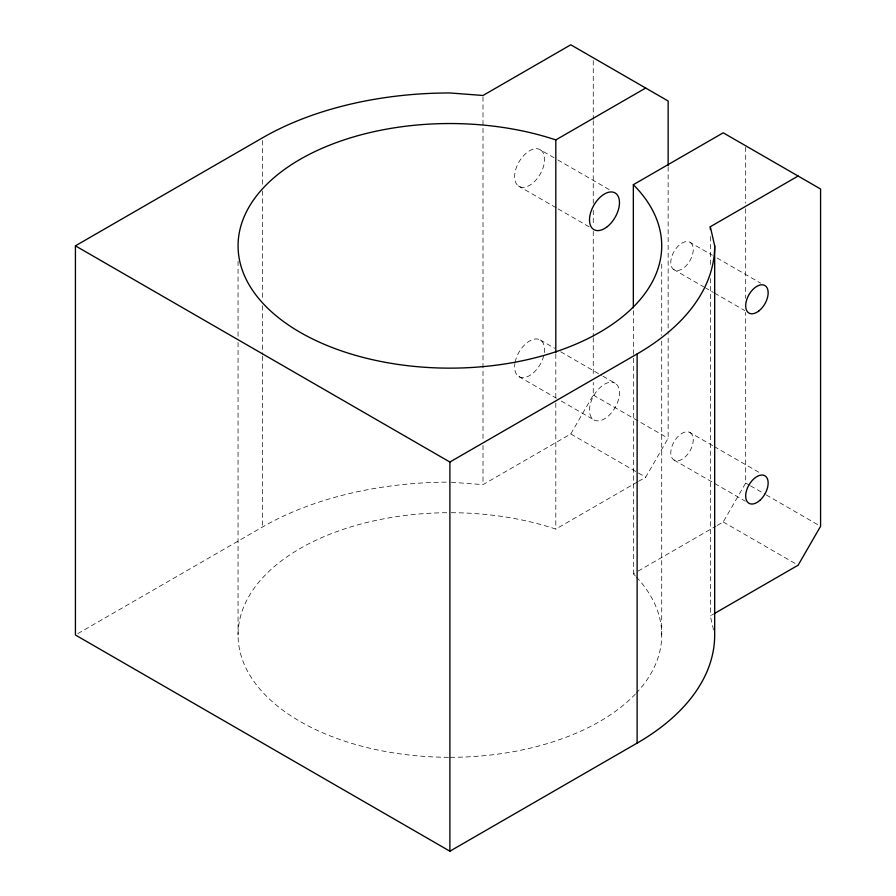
<?xml version="1.0" encoding="UTF-8"?>
<svg xmlns="http://www.w3.org/2000/svg" width="896" height="896" viewBox="0 0 896 896"><rect width="100%" height="100%" fill="white"/><g stroke="black" fill="none" stroke-linecap="round" stroke-linejoin="round"><path stroke-width="0.67" stroke-dasharray="4.48 3.36" d="M451.27 482.227L483 484.646L570.786 433.966L593.253 395.046L593.253 382.446M638.49 481.354L645.68 477.198L668.147 438.29L668.147 334.723M717.226 525.426L723.218 521.965L745.685 483.045L745.685 312.312M77.84 633.606L262.662 526.904A264.79 152.88 0 0 1 449.893 482.126M451.259 512.702A211.837 122.304 0 0 1 555.811 529.088L637.291 482.048M635.421 575.982A211.837 122.304 0 0 0 633.338 573.854L636.933 571.782M638.131 571.088L716.027 526.12M713.518 629.91L710.326 615.888L713.933 613.805M540.904 150.17A21.179 12.23 -60 0 1 532.448 183.366A21.179 12.23 -60 0 1 515.435 170.565A21.179 12.23 -60 0 1 540.904 150.17L556.606 159.23M557.816 159.925L610.971 190.613M690.592 242.693A15.893 9.173 -60 0 1 684.04 267.635A15.893 9.173 -60 0 1 671.44 257.779A15.893 9.173 -60 0 1 690.592 242.693L712.331 255.248M717.158 258.037L760.648 283.147M673.456 269.382L703.662 286.81M704.872 287.515L713.328 292.398M714.526 293.093L744.733 310.531M518.28 185.898L556.942 208.219M558.141 208.914L589.557 227.046M540.187 339.942L554.68 348.309M560.717 351.803L601.787 375.514M602.997 376.208L615.082 383.186A21.179 12.23 -60 0 1 608.362 416.002A21.179 12.23 -60 0 1 590.016 405.406A21.179 12.23 -60 0 1 615.082 383.186M689.965 432.533A15.893 9.173 -60 0 1 684.936 457.15A15.893 9.173 -60 0 1 671.171 449.198A15.893 9.173 -60 0 1 689.965 432.533L712.914 445.782M714.123 446.488L761.242 473.682M593.253 395.046L668.147 438.29M745.685 483.045L749.302 485.139M750.512 485.834L765.016 494.211M766.214 494.906L820.579 526.288M674.083 460.051L745.349 501.2M519.008 376.634L556.45 398.261M561.277 401.05L593.891 419.877M570.786 433.966L637.224 472.315M638.434 473.021L645.68 477.198M723.218 521.965L798.112 565.208M745.685 147.179L745.685 203.157M745.685 208.757L745.685 298.323M710.326 236.522L710.326 265.922M710.326 278.522L710.326 615.888M668.147 166.79L668.147 333.323M661.718 264.04L661.718 335.429M661.718 341.029L661.718 635.006M633.338 310.677L633.338 356.877M633.338 358.277L633.338 573.854M593.253 60.57L593.253 119.347M593.253 120.747L593.253 203.314M593.253 210.314L593.253 225.714M593.253 231.302L593.253 336.269M593.253 337.669L593.253 376.846M555.811 354.11L555.811 401.699M555.811 403.099L555.811 529.088M483 96.88L483 439.846M483 445.446L483 484.646M262.662 140.538L262.662 185.338M262.662 190.938L262.662 300.126M262.662 305.726L262.662 354.726M262.662 356.126L262.662 526.904M238.056 261.24L238.056 336.829M238.056 342.429L238.056 635.006M636.44 577.058A211.837 122.304 0 0 1 636.44 692.955M635.421 694.03A211.837 122.304 0 0 1 449.893 757.299M448.515 757.299A211.837 122.304 0 0 1 238.056 634.603A211.837 122.304 0 0 1 449.893 512.702M515.122 362.163A21.179 12.23 -60 0 1 539.952 339.819A21.179 12.23 -60 0 1 534.094 372.187A21.179 12.23 -60 0 1 514.909 363.395"/><path stroke-width="1.34" d="M798.112 176.042L710.326 226.722L714.683 245.84L714.683 635.006A264.79 152.88 0 0 1 637.123 743.098L449.893 851.2L75.421 635.006L75.421 245.84L262.662 137.738A264.79 152.88 0 0 1 449.893 92.971L483 95.48L570.786 44.8L668.147 101.013L668.147 165.39M715.131 613.11L798.112 565.208L820.579 526.288L820.579 189.011L723.218 132.81L633.338 184.688A211.837 122.304 0 0 1 486.674 366.285A211.837 122.304 0 0 1 241.282 224.605A211.837 122.304 0 0 1 555.811 139.922L645.68 88.043M75.421 245.84L449.893 462.034L637.123 353.942A264.79 152.88 0 0 0 714.683 245.84M710.326 226.722L710.326 229.522M637.123 353.942L637.123 743.098M633.338 184.688L633.338 307.877M555.811 139.922L555.811 352.71M449.893 462.034L449.893 851.2M759.83 500.382A15.893 9.173 -60 0 0 764.859 475.776A15.893 9.173 -60 0 0 746.066 492.442A15.893 9.173 -60 0 0 759.83 500.382M758.934 310.878A15.893 9.173 -60 0 0 765.486 285.936A15.893 9.173 -60 0 0 746.334 301.022A15.893 9.173 -60 0 0 758.934 310.878M607.342 226.61A21.179 12.23 -60 0 0 615.798 193.402A21.179 12.23 -60 0 0 590.33 213.808A21.179 12.23 -60 0 0 607.342 226.61"/></g></svg>
